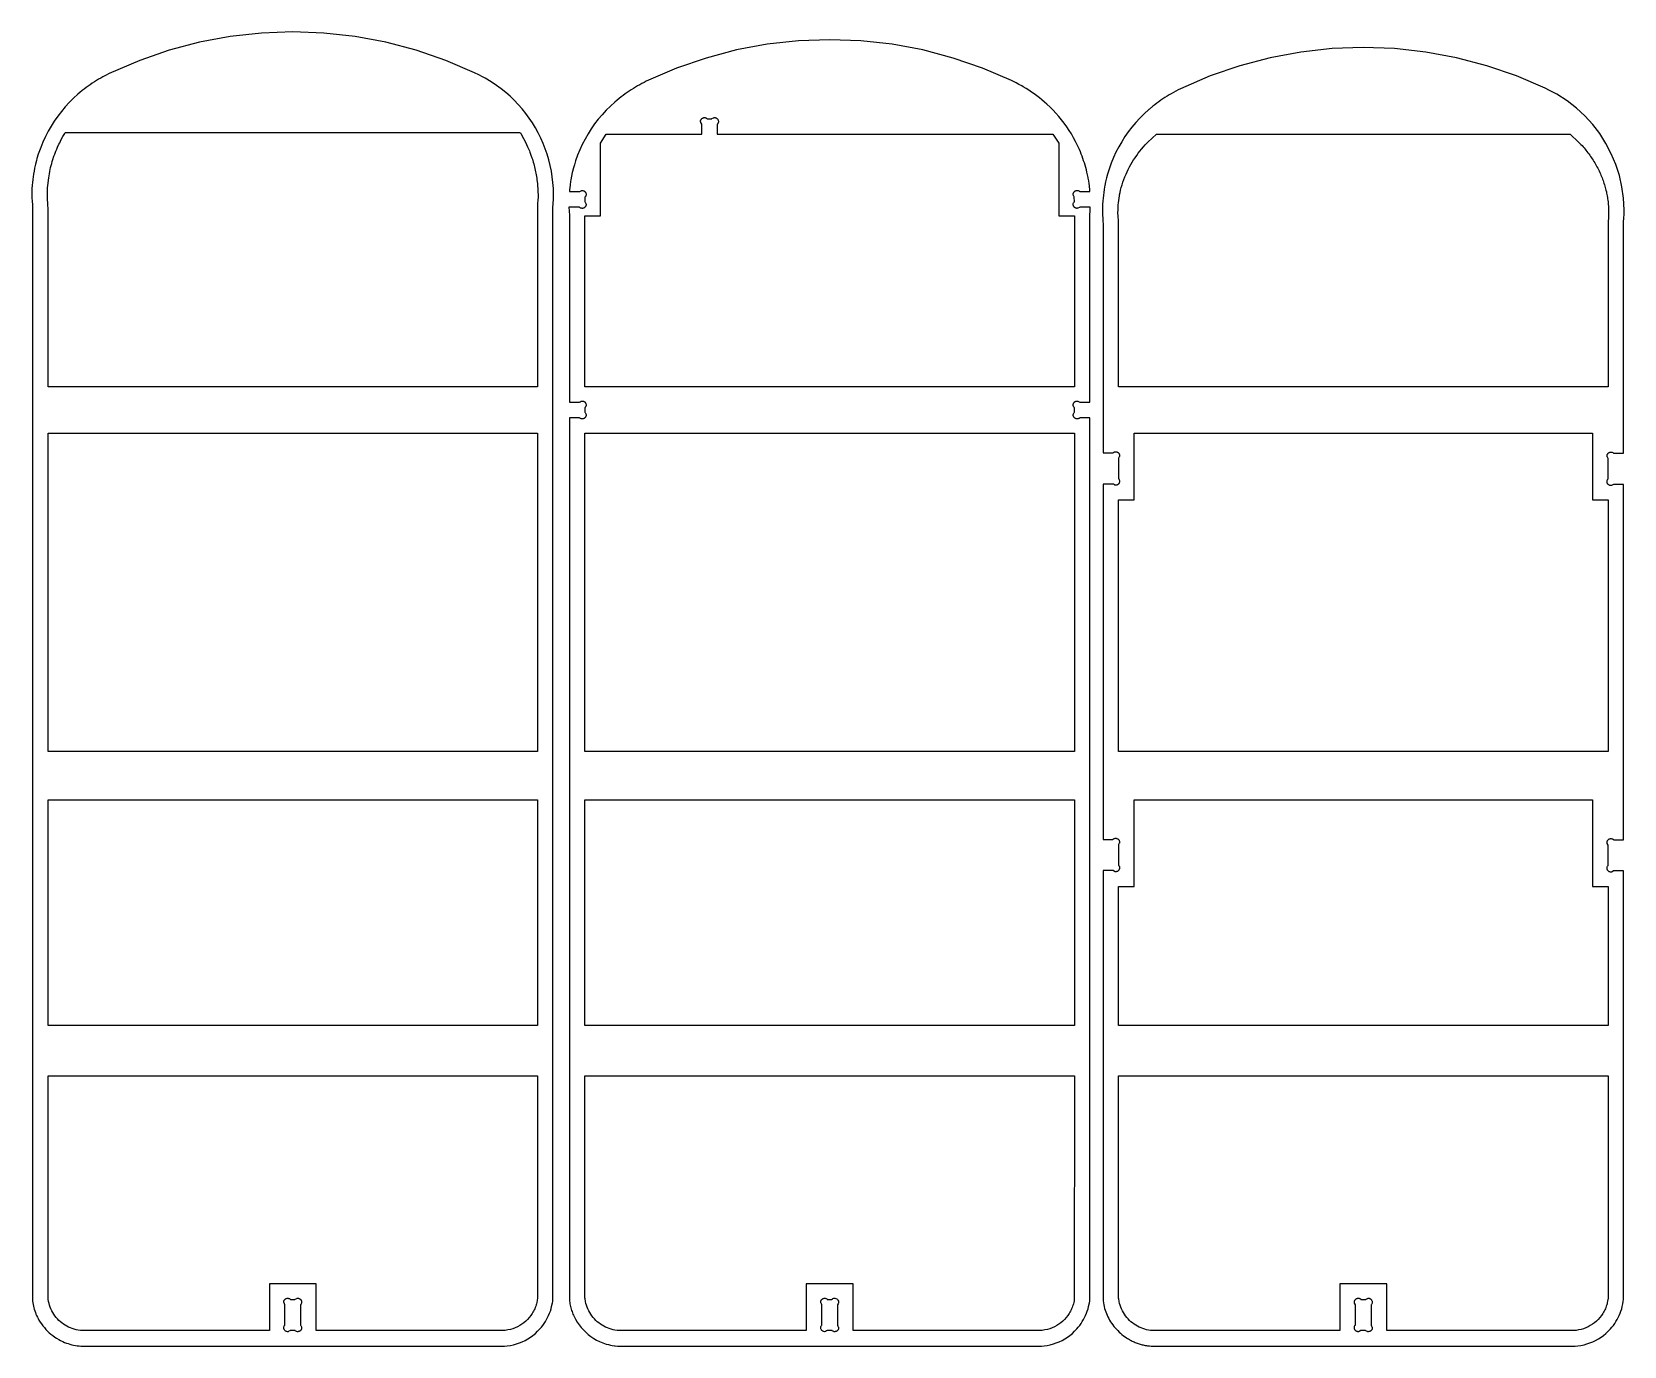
# Model space of a CAD drawing. Extents: x -690 to 337, y -358 to 474.
# Drawn here: x 31.6 to 337.5, y -358.2 to -105.9 of the extents above; entities that cross this region are included whole.
import ezdxf

# ---------------------------------------------------------------- set-up
doc = ezdxf.new("R2010")
doc.units = 0
doc.layers.add('SECTIONCUTEDGES', color=18, linetype='CONTINUOUS')

msp = doc.modelspace()

# ---------------------------------------------------------------- linework, layer by layer
at = {"layer": 'SECTIONCUTEDGES'}
for points in [[(36.35, -356.74), (36.74, -356.97), (37.06, -357.14), (37.22, -357.22), (37.54, -357.38), (37.88, -357.52), (38.21, -357.65), (38.56, -357.77), (38.9, -357.88), (39.24, -357.97), (39.59, -358.05), (39.94, -358.12), (40.29, -358.17), (40.65, -358.21), (41.02, -358.24), (122.38, -358.24), (122.91, -358.2), (123.51, -358.11), (124.1, -357.99), (124.68, -357.83), (125.24, -357.64), (125.8, -357.41), (126.34, -357.15), (126.87, -356.86), (127.37, -356.53), (127.86, -356.18), (128.32, -355.8), (128.76, -355.39), (129.17, -354.95), (129.47, -354.61), (129.74, -354.26), (130, -353.9), (130.24, -353.52), (130.47, -353.14), (130.68, -352.74), (130.87, -352.34), (131.05, -351.93), (131.2, -351.51), (131.34, -351.08), (131.45, -350.65), (131.61, -349.92), (131.65, -349.68), (131.7, -349.22), (131.7, -139.58), (131.73, -138.92), (131.8, -137.92), (131.82, -137.36), (131.81, -137.03), (131.78, -135.92), (131.7, -134.81), (131.57, -133.7), (131.39, -132.6), (131.16, -131.51), (130.89, -130.43), (130.58, -129.37), (130.21, -128.32), (129.81, -127.28), (129.35, -126.26), (128.86, -125.27), (128.32, -124.29), (127.74, -123.34), (127.12, -122.42), (126.46, -121.52), (125.77, -120.65), (125.03, -119.82), (124.26, -119.01), (123.46, -118.24), (122.63, -117.51), (121.76, -116.81), (120.87, -116.15), (119.81, -115.44), (118.66, -114.75), (118.18, -114.49), (117.46, -114.12), (116.62, -113.72), (111.1, -111.35), (105.41, -109.39), (99.6, -107.86), (93.69, -106.75), (87.71, -106.09), (81.7, -105.87), (75.69, -106.09), (69.71, -106.75), (63.8, -107.86), (57.99, -109.39), (52.3, -111.35), (46.44, -113.88), (45.75, -114.23), (45.22, -114.51), (44.81, -114.74), (44.4, -114.98), (43.99, -115.23), (43.59, -115.49), (43.19, -115.75), (42.8, -116.01), (42.41, -116.29), (42.02, -116.57), (41.65, -116.86), (41.27, -117.15), (40.81, -117.53), (40.45, -117.83), (39.57, -118.63), (38.76, -119.44), (37.98, -120.28), (37.25, -121.15), (36.55, -122.06), (35.89, -123), (35.28, -123.97), (34.71, -124.96), (34.19, -125.98), (33.71, -127.02), (33.28, -128.08), (32.83, -129.33), (32.57, -130.21), (32.47, -130.57), (32.29, -131.29), (32.12, -132.02), (32, -132.65), (31.91, -133.18), (31.83, -133.71), (31.76, -134.25), (31.7, -134.78), (31.66, -135.32), (31.61, -136), (31.6, -136.42), (31.58, -137.11), (31.6, -137.76), (31.63, -138.37), (31.68, -139.08), (31.7, -139.7), (31.7, -349.22), (31.71, -349.42), (31.74, -349.6), (31.78, -349.92), (31.83, -350.24), (31.9, -350.55), (31.97, -350.86), (32.06, -351.17), (32.16, -351.48), (32.26, -351.78), (32.38, -352.08), (32.51, -352.37), (32.65, -352.66), (32.79, -352.95), (32.95, -353.23), (33.18, -353.61), (33.44, -353.98), (33.7, -354.34), (33.99, -354.69), (34.28, -355.03), (34.6, -355.35), (34.92, -355.66), (35.26, -355.95), (35.61, -356.23), (35.98, -356.49)], [(140.09, -357.08), (140.67, -357.36), (141.61, -357.73), (141.92, -357.84), (142.36, -357.96), (142.75, -358.05), (143.09, -358.12), (143.55, -358.19), (143.66, -358.2), (144.11, -358.24), (144.18, -358.24), (225.53, -358.24), (226.07, -358.2), (226.66, -358.11), (227.25, -357.99), (227.83, -357.83), (228.4, -357.64), (228.96, -357.41), (229.5, -357.15), (230.02, -356.86), (230.53, -356.53), (231.01, -356.18), (231.48, -355.8), (231.92, -355.39), (232.33, -354.95), (232.62, -354.61), (232.9, -354.26), (233.16, -353.9), (233.4, -353.52), (233.63, -353.14), (233.84, -352.74), (234.03, -352.34), (234.2, -351.93), (234.36, -351.51), (234.49, -351.08), (234.61, -350.65), (234.77, -349.92), (234.81, -349.62), (234.85, -349.29), (234.86, -349.22), (234.86, -179.97), (234.86, -179.97), (232.92, -179.97), (232.91, -179.98), (232.89, -180), (232.84, -180.04), (232.77, -180.09), (232.74, -180.11), (232.67, -180.14), (232.59, -180.16), (232.55, -180.17), (232.47, -180.19), (232.39, -180.19), (232.35, -180.19), (232.27, -180.17), (232.19, -180.16), (232.11, -180.13), (232.03, -180.09), (232, -180.07), (231.92, -180.01), (231.88, -179.98), (231.84, -179.94), (231.81, -179.89), (231.77, -179.85), (231.74, -179.8), (231.72, -179.75), (231.7, -179.7), (231.68, -179.65), (231.66, -179.6), (231.65, -179.54), (231.65, -179.49), (231.65, -179.44), (231.65, -179.36), (231.66, -179.34), (231.68, -179.26), (231.72, -179.19), (231.85, -178.95), (231.87, -178.91), (231.87, -178.03), (231.85, -178.01), (231.84, -178), (231.79, -177.94), (231.76, -177.91), (231.73, -177.84), (231.71, -177.81), (231.68, -177.72), (231.66, -177.65), (231.65, -177.54), (231.65, -177.43), (231.66, -177.36), (231.68, -177.29), (231.7, -177.22), (231.73, -177.16), (231.77, -177.1), (231.81, -177.04), (231.86, -176.99), (231.91, -176.94), (231.96, -176.89), (232.02, -176.85), (232.09, -176.82), (232.15, -176.79), (232.26, -176.77), (232.29, -176.76), (232.36, -176.76), (232.43, -176.76), (232.5, -176.78), (232.56, -176.8), (232.82, -176.93), (232.92, -176.97), (234.86, -176.97), (234.86, -176.97), (234.86, -140.85), (234.88, -140.43), (234.93, -139.54), (232.91, -139.55), (232.84, -139.58), (232.56, -139.72), (232.5, -139.74), (232.43, -139.75), (232.39, -139.76), (232.32, -139.76), (232.26, -139.75), (232.15, -139.72), (232.09, -139.69), (232.03, -139.66), (231.97, -139.62), (231.91, -139.58), (231.86, -139.53), (231.81, -139.48), (231.77, -139.42), (231.73, -139.36), (231.71, -139.29), (231.68, -139.23), (231.66, -139.12), (231.65, -139.01), (231.65, -138.94), (231.67, -138.83), (231.7, -138.72), (231.72, -138.69), (231.76, -138.62), (231.81, -138.55), (231.86, -138.49), (231.87, -138.48), (231.86, -137.59), (231.83, -137.52), (231.71, -137.3), (231.67, -137.23), (231.66, -137.18), (231.65, -137.1), (231.65, -137.05), (231.66, -136.97), (231.67, -136.92), (231.68, -136.86), (231.7, -136.81), (231.72, -136.76), (231.74, -136.71), (231.77, -136.66), (231.81, -136.62), (231.84, -136.58), (231.88, -136.54), (231.92, -136.5), (231.96, -136.47), (232.03, -136.42), (232.07, -136.4), (232.15, -136.37), (232.23, -136.35), (232.31, -136.33), (232.39, -136.33), (232.47, -136.33), (232.55, -136.34), (232.63, -136.36), (232.7, -136.39), (232.77, -136.43), (232.84, -136.47), (232.91, -136.54), (232.93, -136.55), (234.85, -136.55), (234.83, -136.26), (234.75, -135.41), (234.69, -134.99), (234.62, -134.5), (234.54, -133.98), (234.51, -133.81), (234.4, -133.3), (234.28, -132.79), (234.17, -132.35), (234.05, -131.91), (233.93, -131.47), (233.79, -131.04), (233.65, -130.61), (233.5, -130.18), (233.35, -129.75), (233.19, -129.33), (233.02, -128.91), (232.84, -128.49), (232.65, -128.07), (232.46, -127.66), (232.1, -126.92), (231.71, -126.19), (231.29, -125.48), (230.86, -124.78), (230.4, -124.09), (229.91, -123.42), (229.41, -122.76), (228.89, -122.12), (228.34, -121.5), (227.78, -120.9), (227.19, -120.32), (226.59, -119.75), (226.12, -119.34), (225.64, -118.93), (225.15, -118.54), (224.66, -118.16), (224.15, -117.79), (223.64, -117.43), (223.12, -117.08), (222.59, -116.74), (222.05, -116.42), (221.78, -116.26), (221.23, -115.95), (220.67, -115.66), (219.78, -115.21), (214.25, -112.84), (208.57, -110.89), (202.75, -109.35), (196.84, -108.25), (190.86, -107.59), (184.86, -107.37), (178.85, -107.59), (172.87, -108.25), (166.96, -109.35), (161.14, -110.89), (155.46, -112.84), (149.63, -115.36), (149.19, -115.57), (148.8, -115.78), (148.38, -116.01), (147.96, -116.24), (147.55, -116.48), (147.15, -116.73), (146.74, -116.98), (146.35, -117.24), (145.95, -117.51), (145.56, -117.79), (145.18, -118.07), (144.8, -118.35), (144.43, -118.65), (144.03, -118.97), (143.57, -119.36), (142.73, -120.13), (141.91, -120.93), (141.14, -121.78), (140.4, -122.65), (139.7, -123.56), (139.05, -124.5), (138.44, -125.46), (137.87, -126.46), (137.34, -127.47), (136.86, -128.51), (136.43, -129.57), (136.05, -130.65), (135.81, -131.4), (135.64, -132), (135.46, -132.7), (135.42, -132.87), (135.26, -133.57), (135.12, -134.3), (135.09, -134.53), (134.98, -135.33), (134.89, -136.18), (134.86, -136.55), (136.83, -136.53), (137.15, -136.37), (137.21, -136.35), (137.28, -136.33), (137.35, -136.33), (137.39, -136.33), (137.46, -136.34), (137.56, -136.37), (137.62, -136.39), (137.69, -136.43), (137.75, -136.47), (137.8, -136.51), (137.85, -136.56), (137.9, -136.61), (137.94, -136.67), (137.98, -136.73), (138.01, -136.8), (138.03, -136.86), (138.05, -136.97), (138.06, -137.01), (138.06, -137.12), (138.05, -137.23), (138.03, -137.3), (137.99, -137.4), (137.91, -137.53), (137.85, -137.59), (137.84, -137.61), (137.85, -138.49), (137.88, -138.57), (138.02, -138.81), (138.04, -138.88), (138.06, -138.96), (138.06, -139.04), (138.06, -139.12), (138.05, -139.17), (138.03, -139.22), (138.01, -139.28), (137.99, -139.33), (137.97, -139.38), (137.94, -139.42), (137.91, -139.47), (137.87, -139.51), (137.83, -139.55), (137.79, -139.59), (137.75, -139.62), (137.68, -139.66), (137.6, -139.7), (137.53, -139.73), (137.45, -139.75), (137.36, -139.76), (137.28, -139.76), (137.2, -139.75), (137.12, -139.74), (137.08, -139.73), (137.01, -139.7), (136.94, -139.66), (136.87, -139.62), (136.83, -139.59), (136.81, -139.56), (136.79, -139.54), (134.78, -139.54), (134.85, -141.05), (134.85, -141.19), (134.85, -176.97), (136.79, -176.97), (136.81, -176.97), (136.92, -176.92), (137.15, -176.8), (137.22, -176.78), (137.29, -176.76), (137.32, -176.76), (137.39, -176.76), (137.46, -176.77), (137.56, -176.79), (137.63, -176.82), (137.69, -176.85), (137.75, -176.89), (137.81, -176.94), (137.86, -176.99), (137.9, -177.04), (137.94, -177.1), (137.98, -177.16), (138.01, -177.22), (138.03, -177.29), (138.06, -177.4), (138.06, -177.47), (138.06, -177.58), (138.05, -177.65), (138.02, -177.76), (138.01, -177.79), (137.98, -177.86), (137.96, -177.89), (137.89, -177.99), (137.86, -178.01), (137.85, -178.03), (137.85, -178.92), (137.88, -178.99), (138.02, -179.24), (138.04, -179.29), (138.06, -179.36), (138.07, -179.41), (138.07, -179.46), (138.06, -179.54), (138.05, -179.6), (138.04, -179.65), (138.02, -179.7), (138, -179.75), (137.97, -179.8), (137.94, -179.85), (137.91, -179.89), (137.87, -179.94), (137.84, -179.98), (137.79, -180.01), (137.75, -180.05), (137.68, -180.09), (137.61, -180.13), (137.53, -180.16), (137.49, -180.17), (137.41, -180.18), (137.33, -180.19), (137.29, -180.19), (137.21, -180.18), (137.13, -180.16), (137.09, -180.15), (137.01, -180.12), (136.98, -180.11), (136.91, -180.07), (136.84, -180.02), (136.81, -179.98), (136.79, -179.97), (134.85, -179.97), (134.86, -349.29), (134.89, -349.58), (134.93, -349.89), (134.97, -350.14), (135.02, -350.39), (135.07, -350.64), (135.14, -350.88), (135.2, -351.13), (135.28, -351.37), (135.36, -351.61), (135.45, -351.85), (135.54, -352.09), (135.64, -352.32), (135.75, -352.55), (136.01, -353.07), (136.35, -353.63), (136.71, -354.16), (137.11, -354.66), (137.54, -355.14), (138, -355.59), (138.49, -356.01), (139, -356.4), (139.53, -356.76)], [(241.91, -356.66), (242.08, -356.77), (242.26, -356.87), (242.44, -356.98), (242.62, -357.08), (242.8, -357.17), (242.98, -357.26), (243.17, -357.35), (243.36, -357.44), (243.55, -357.52), (243.74, -357.59), (243.93, -357.67), (244.13, -357.73), (244.32, -357.8), (244.51, -357.86), (244.71, -357.91), (244.91, -357.97), (245.1, -358.01), (245.3, -358.06), (245.5, -358.1), (245.7, -358.13), (245.9, -358.16), (246.1, -358.19), (246.3, -358.21), (246.65, -358.24), (328.06, -358.24), (328.59, -358.2), (329.19, -358.11), (329.78, -357.99), (330.35, -357.83), (330.92, -357.64), (331.48, -357.41), (332.02, -357.15), (332.55, -356.86), (333.05, -356.53), (333.54, -356.18), (334, -355.8), (334.44, -355.39), (334.85, -354.95), (335.15, -354.61), (335.42, -354.26), (335.68, -353.9), (335.92, -353.52), (336.15, -353.14), (336.36, -352.74), (336.55, -352.34), (336.72, -351.93), (336.88, -351.51), (337.02, -351.08), (337.13, -350.65), (337.26, -350.1), (337.33, -349.68), (337.38, -349.31), (337.38, -349.22), (337.38, -266.99), (335.48, -266.99), (335.46, -267), (335.18, -267.15), (335.13, -267.18), (335.07, -267.2), (334.98, -267.21), (334.88, -267.21), (334.85, -267.21), (334.77, -267.19), (334.69, -267.17), (334.62, -267.14), (334.56, -267.1), (334.47, -267.03), (334.43, -266.99), (334.37, -266.93), (334.32, -266.87), (334.29, -266.8), (334.26, -266.73), (334.23, -266.66), (334.22, -266.59), (334.21, -266.52), (334.21, -266.45), (334.21, -266.37), (334.22, -266.3), (334.26, -266.18), (334.31, -266.08), (334.36, -266.01), (334.41, -265.96), (334.43, -265.94), (334.43, -262.07), (334.41, -262.03), (334.25, -261.74), (334.23, -261.69), (334.21, -261.61), (334.21, -261.56), (334.2, -261.51), (334.21, -261.43), (334.22, -261.38), (334.24, -261.32), (334.25, -261.27), (334.28, -261.22), (334.3, -261.17), (334.33, -261.12), (334.36, -261.08), (334.4, -261.04), (334.44, -261), (334.48, -260.96), (334.56, -260.9), (334.63, -260.86), (334.7, -260.83), (334.78, -260.81), (334.82, -260.8), (334.9, -260.79), (334.99, -260.79), (335.03, -260.79), (335.11, -260.8), (335.18, -260.82), (335.26, -260.85), (335.33, -260.89), (335.37, -260.91), (335.44, -260.97), (335.47, -261), (335.49, -261.01), (337.38, -261.01), (337.38, -192.77), (335.48, -192.77), (335.44, -192.78), (335.18, -192.93), (335.09, -192.97), (335, -192.98), (334.88, -192.98), (334.81, -192.97), (334.77, -192.97), (334.69, -192.94), (334.66, -192.93), (334.59, -192.89), (334.52, -192.85), (334.47, -192.81), (334.43, -192.77), (334.37, -192.7), (334.32, -192.64), (334.29, -192.58), (334.26, -192.51), (334.23, -192.44), (334.22, -192.37), (334.21, -192.29), (334.21, -192.22), (334.21, -192.15), (334.22, -192.08), (334.24, -192.01), (334.28, -191.91), (334.32, -191.83), (334.37, -191.77), (334.42, -191.73), (334.42, -191.72), (334.42, -187.83), (334.41, -187.79), (334.28, -187.56), (334.24, -187.49), (334.22, -187.44), (334.21, -187.36), (334.21, -187.34), (334.21, -187.26), (334.21, -187.2), (334.22, -187.15), (334.24, -187.1), (334.25, -187.04), (334.28, -186.99), (334.3, -186.95), (334.33, -186.9), (334.36, -186.85), (334.43, -186.78), (334.48, -186.73), (334.52, -186.7), (334.59, -186.66), (334.67, -186.62), (334.7, -186.61), (334.78, -186.58), (334.86, -186.57), (334.95, -186.56), (335.03, -186.56), (335.11, -186.57), (335.15, -186.58), (335.22, -186.61), (335.3, -186.64), (335.37, -186.68), (335.43, -186.73), (335.46, -186.76), (335.47, -186.78), (335.48, -186.78), (337.38, -186.78), (337.38, -142.58), (337.39, -142.37), (337.43, -141.62), (337.48, -140.88), (337.49, -140.35), (337.49, -140.02), (337.38, -137.8), (337.07, -135.6), (336.57, -133.43), (335.89, -131.31), (335.03, -129.26), (334, -127.29), (332.8, -125.41), (331.45, -123.65), (329.94, -122.01), (328.31, -120.5), (326.55, -119.14), (324.55, -117.86), (324.17, -117.64), (323.15, -117.12), (322.3, -116.71), (316.78, -114.34), (311.09, -112.38), (305.28, -110.85), (299.37, -109.75), (293.39, -109.08), (287.38, -108.86), (281.37, -109.08), (275.39, -109.75), (269.48, -110.85), (263.67, -112.38), (257.98, -114.34), (252.23, -116.82), (251.83, -117.01), (251.38, -117.25), (250.9, -117.5), (250.49, -117.74), (250.08, -117.98), (249.67, -118.22), (249.27, -118.48), (248.87, -118.74), (248.48, -119.01), (248.09, -119.28), (247.7, -119.56), (247.33, -119.85), (246.95, -120.14), (246.29, -120.69), (246.18, -120.79), (245.25, -121.62), (244.44, -122.43), (243.66, -123.27), (242.93, -124.15), (242.23, -125.06), (241.57, -125.99), (240.96, -126.96), (240.39, -127.95), (239.86, -128.97), (239.39, -130.01), (238.95, -131.07), (238.48, -132.41), (238.25, -133.2), (238.05, -133.92), (237.88, -134.65), (237.73, -135.38), (237.68, -135.64), (237.59, -136.17), (237.51, -136.71), (237.44, -137.24), (237.38, -137.78), (237.34, -138.31), (237.29, -139), (237.28, -139.27), (237.26, -139.97), (237.27, -140.35), (237.28, -140.86), (237.3, -141.16), (237.33, -141.57), (237.37, -142.28), (237.38, -142.69), (237.38, -186.71), (239.28, -186.71), (239.3, -186.69), (239.32, -186.67), (239.36, -186.64), (239.43, -186.59), (239.5, -186.56), (239.54, -186.54), (239.61, -186.52), (239.69, -186.5), (239.77, -186.49), (239.81, -186.49), (239.89, -186.5), (239.98, -186.51), (240.05, -186.54), (240.09, -186.55), (240.17, -186.59), (240.24, -186.63), (240.28, -186.67), (240.33, -186.71), (240.4, -186.78), (240.43, -186.83), (240.46, -186.88), (240.48, -186.93), (240.5, -186.98), (240.52, -187.03), (240.54, -187.08), (240.55, -187.14), (240.55, -187.19), (240.55, -187.27), (240.55, -187.32), (240.53, -187.39), (240.5, -187.47), (240.35, -187.73), (240.33, -187.77), (240.33, -191.64), (240.34, -191.66), (240.38, -191.69), (240.4, -191.71), (240.44, -191.76), (240.47, -191.83), (240.5, -191.89), (240.53, -192.01), (240.55, -192.08), (240.55, -192.15), (240.55, -192.23), (240.54, -192.3), (240.52, -192.37), (240.5, -192.44), (240.47, -192.51), (240.43, -192.57), (240.39, -192.63), (240.33, -192.7), (240.29, -192.74), (240.2, -192.8), (240.13, -192.84), (240.1, -192.86), (240.03, -192.89), (239.95, -192.91), (239.87, -192.92), (239.8, -192.92), (239.75, -192.92), (239.65, -192.89), (239.58, -192.86), (239.38, -192.75), (239.31, -192.71), (239.28, -192.7), (237.38, -192.7), (237.38, -260.94), (239.28, -260.94), (239.28, -260.93), (239.33, -260.89), (239.39, -260.84), (239.46, -260.8), (239.54, -260.77), (239.61, -260.74), (239.69, -260.73), (239.77, -260.72), (239.81, -260.72), (239.89, -260.72), (239.98, -260.74), (240.05, -260.76), (240.13, -260.8), (240.2, -260.84), (240.28, -260.89), (240.33, -260.94), (240.4, -261.01), (240.43, -261.06), (240.46, -261.1), (240.48, -261.15), (240.5, -261.2), (240.52, -261.25), (240.54, -261.31), (240.55, -261.36), (240.55, -261.44), (240.55, -261.52), (240.54, -261.57), (240.52, -261.64), (240.5, -261.69), (240.37, -261.91), (240.34, -261.97), (240.33, -262), (240.33, -265.87), (240.34, -265.88), (240.37, -265.91), (240.4, -265.94), (240.44, -266), (240.51, -266.15), (240.53, -266.23), (240.55, -266.31), (240.55, -266.38), (240.55, -266.45), (240.54, -266.52), (240.52, -266.6), (240.5, -266.67), (240.47, -266.73), (240.43, -266.8), (240.39, -266.86), (240.33, -266.92), (240.29, -266.96), (240.2, -267.03), (240.13, -267.07), (240.06, -267.1), (239.99, -267.12), (239.91, -267.14), (239.83, -267.14), (239.73, -267.14), (239.63, -267.11), (239.61, -267.1), (239.32, -266.94), (239.28, -266.93), (237.38, -266.92), (237.39, -349.33), (237.41, -349.53), (237.46, -349.95), (237.52, -350.3), (237.6, -350.64), (237.69, -350.99), (237.79, -351.32), (237.9, -351.66), (238.02, -351.99), (238.16, -352.31), (238.31, -352.63), (238.47, -352.95), (238.64, -353.26), (238.83, -353.56), (239.03, -353.86), (239.24, -354.16), (239.47, -354.45), (239.7, -354.73), (239.95, -355.01), (240.2, -355.27), (240.46, -355.53), (240.73, -355.78), (241.02, -356.01), (241.3, -356.24), (241.6, -356.45)], [(137.85, -174.01), (137.85, -141.21), (140.84, -141.21), (140.84, -127.27), (141.95, -125.54), (160.27, -125.54), (160.27, -123.6), (160.27, -123.58), (160.1, -123.28), (160.08, -123.23), (160.06, -123.16), (160.05, -123.08), (160.05, -123.03), (160.06, -122.97), (160.07, -122.92), (160.09, -122.86), (160.1, -122.81), (160.13, -122.76), (160.15, -122.71), (160.18, -122.67), (160.21, -122.62), (160.25, -122.58), (160.29, -122.54), (160.33, -122.5), (160.41, -122.45), (160.48, -122.41), (160.51, -122.39), (160.59, -122.36), (160.67, -122.34), (160.75, -122.33), (160.84, -122.33), (160.92, -122.34), (161, -122.35), (161.07, -122.38), (161.15, -122.41), (161.21, -122.45), (161.29, -122.51), (161.31, -122.53), (161.33, -122.55), (162.22, -122.55), (162.25, -122.53), (162.54, -122.37), (162.61, -122.35), (162.69, -122.33), (162.74, -122.33), (162.79, -122.33), (162.84, -122.34), (162.9, -122.35), (162.95, -122.36), (163, -122.38), (163.05, -122.4), (163.1, -122.43), (163.15, -122.45), (163.2, -122.49), (163.24, -122.52), (163.28, -122.56), (163.31, -122.6), (163.37, -122.68), (163.41, -122.75), (163.44, -122.83), (163.47, -122.91), (163.48, -122.99), (163.49, -123.03), (163.49, -123.11), (163.48, -123.19), (163.47, -123.27), (163.44, -123.35), (163.43, -123.38), (163.39, -123.45), (163.34, -123.52), (163.31, -123.56), (163.29, -123.58), (163.27, -123.61), (163.27, -125.54), (227.76, -125.54), (228.87, -127.27), (228.87, -141.21), (231.87, -141.21), (231.87, -174.02)], [(34.69, -174.01), (34.69, -139.61), (34.68, -139.31), (34.64, -138.61), (34.6, -138.21), (34.58, -137.91), (34.57, -137.31), (34.57, -136.88), (34.58, -136.45), (34.59, -136.23), (34.61, -135.8), (34.65, -135.37), (34.69, -134.94), (34.76, -134.32), (34.82, -133.92), (34.88, -133.51), (34.95, -133.11), (35.03, -132.71), (35.11, -132.32), (35.2, -131.92), (35.3, -131.52), (35.41, -131.13), (35.52, -130.74), (35.64, -130.35), (35.84, -129.76), (35.98, -129.36), (36.13, -128.97), (36.21, -128.77), (36.37, -128.38), (36.54, -127.99), (36.79, -127.45), (36.94, -127.15), (37.24, -126.56), (37.56, -125.98), (37.89, -125.38), (37.94, -125.31), (37.99, -125.25), (38.02, -125.22), (38.04, -125.22), (125.36, -125.22), (125.39, -125.23), (125.44, -125.29), (125.5, -125.37), (126.05, -126.36), (126.35, -126.93), (126.63, -127.51), (126.82, -127.92), (126.94, -128.18), (127.16, -128.71), (127.27, -128.98), (127.47, -129.52), (127.66, -130.07), (127.75, -130.34), (127.92, -130.9), (128, -131.2), (128.09, -131.5), (128.16, -131.8), (128.24, -132.11), (128.31, -132.42), (128.37, -132.72), (128.43, -133.03), (128.49, -133.34), (128.54, -133.65), (128.59, -133.96), (128.63, -134.27), (128.67, -134.58), (128.72, -135.03), (128.76, -135.49), (128.79, -135.94), (128.8, -136.17), (128.82, -136.63), (128.83, -137.08), (128.83, -137.61), (128.8, -138.21), (128.75, -138.8), (128.73, -139.2), (128.71, -139.7), (128.71, -174.01)], [(240.37, -174.01), (240.37, -142.69), (240.35, -142.14), (240.33, -141.86), (240.3, -141.58), (240.26, -141.12), (240.25, -140.66), (240.26, -139.97), (240.29, -139.33), (240.31, -139.08), (240.34, -138.73), (240.39, -138.27), (240.45, -137.83), (240.53, -137.38), (240.57, -137.15), (240.66, -136.71), (240.76, -136.27), (240.89, -135.75), (241.04, -135.23), (241.21, -134.72), (241.39, -134.21), (241.58, -133.71), (241.79, -133.22), (242, -132.74), (242.23, -132.28), (242.47, -131.81), (242.72, -131.36), (242.98, -130.91), (243.26, -130.47), (243.54, -130.03), (243.84, -129.61), (244.15, -129.19), (244.46, -128.78), (244.79, -128.37), (245.16, -127.94), (245.49, -127.58), (245.76, -127.29), (246, -127.05), (247.66, -125.54), (327.1, -125.54), (328.75, -127.04), (329.2, -127.5), (329.4, -127.72), (329.59, -127.94), (329.79, -128.16), (329.98, -128.38), (330.16, -128.61), (330.35, -128.84), (330.53, -129.08), (330.7, -129.31), (330.88, -129.55), (331.05, -129.79), (331.21, -130.03), (331.38, -130.28), (331.53, -130.53), (331.69, -130.78), (331.84, -131.03), (331.99, -131.28), (332.13, -131.54), (332.27, -131.8), (332.41, -132.06), (332.54, -132.32), (332.67, -132.58), (332.8, -132.85), (332.92, -133.11), (333.04, -133.38), (333.15, -133.64), (333.25, -133.9), (333.35, -134.16), (333.44, -134.42), (333.54, -134.69), (333.62, -134.95), (333.71, -135.22), (333.79, -135.48), (333.86, -135.75), (333.94, -136.02), (334, -136.29), (334.07, -136.56), (334.12, -136.84), (334.18, -137.11), (334.23, -137.38), (334.28, -137.66), (334.32, -137.93), (334.36, -138.21), (334.39, -138.48), (334.42, -138.76), (334.45, -139.04), (334.47, -139.31), (334.48, -139.59), (334.5, -140.02), (334.51, -140.56), (334.48, -141.26), (334.39, -142.62), (334.39, -174.01)], [(34.69, -244.06), (34.69, -182.93), (128.71, -182.93), (128.71, -244.06)], [(137.85, -244.06), (137.85, -182.93), (231.87, -182.93), (231.87, -244.06)], [(240.37, -244.06), (240.37, -195.76), (243.36, -195.76), (243.36, -182.93), (331.4, -182.93), (331.4, -195.76), (334.39, -195.76), (334.39, -244.06)], [(34.69, -296.7), (34.69, -253.31), (128.71, -253.31), (128.71, -296.7)], [(137.85, -296.7), (137.85, -253.31), (231.87, -253.31), (231.87, -296.7)], [(240.37, -296.7), (240.37, -269.99), (243.36, -269.99), (243.36, -253.31), (331.4, -253.31), (331.4, -269.99), (334.39, -269.99), (334.39, -296.7)], [(37.36, -353.8), (37.07, -353.55), (36.79, -353.3), (36.52, -353.02), (36.27, -352.73), (36.03, -352.43), (35.81, -352.12), (35.61, -351.79), (35.43, -351.46), (35.26, -351.11), (35.11, -350.76), (34.99, -350.4), (34.88, -350.03), (34.79, -349.66), (34.72, -349.25), (34.69, -348.98), (34.69, -306.36), (128.71, -306.36), (128.7, -349.09), (128.67, -349.37), (128.65, -349.47), (128.58, -349.85), (128.52, -350.1), (128.46, -350.34), (128.38, -350.59), (128.29, -350.82), (128.2, -351.06), (128.09, -351.29), (127.98, -351.51), (127.86, -351.74), (127.73, -351.95), (127.59, -352.16), (127.45, -352.37), (127.15, -352.75), (126.82, -353.11), (126.48, -353.44), (126.11, -353.75), (125.72, -354.04), (125.31, -354.29), (124.89, -354.52), (124.45, -354.72), (124, -354.89), (123.53, -355.03), (123.06, -355.14), (122.5, -355.23), (122.25, -355.25), (86.19, -355.25), (86.19, -346.27), (77.21, -346.27), (77.21, -355.25), (41.14, -355.25), (40.93, -355.23), (40.46, -355.16), (40.08, -355.09), (39.72, -354.99), (39.35, -354.88), (39, -354.75), (38.65, -354.59), (38.31, -354.42), (37.98, -354.23), (37.67, -354.02)], [(141.47, -354.42), (141.14, -354.23), (140.82, -354.02), (140.52, -353.8), (140.22, -353.55), (139.94, -353.3), (139.68, -353.02), (139.42, -352.73), (139.19, -352.43), (138.97, -352.12), (138.77, -351.79), (138.58, -351.46), (138.42, -351.11), (138.27, -350.76), (138.14, -350.4), (138.04, -350.03), (137.95, -349.66), (137.86, -349.15), (137.85, -348.98), (137.85, -306.36), (231.87, -306.36), (231.86, -349.08), (231.84, -349.27), (231.8, -349.53), (231.74, -349.86), (231.68, -350.1), (231.61, -350.34), (231.54, -350.59), (231.45, -350.82), (231.35, -351.06), (231.25, -351.29), (231.14, -351.51), (231.02, -351.74), (230.89, -351.95), (230.75, -352.16), (230.6, -352.37), (230.3, -352.75), (229.98, -353.11), (229.63, -353.44), (229.26, -353.75), (228.87, -354.04), (228.47, -354.29), (228.04, -354.52), (227.6, -354.72), (227.15, -354.89), (226.69, -355.03), (226.22, -355.14), (225.7, -355.22), (225.43, -355.25), (225.35, -355.25), (189.35, -355.25), (189.35, -346.27), (180.37, -346.27), (180.37, -355.25), (144.29, -355.25), (144.01, -355.22), (143.61, -355.16), (143.24, -355.09), (142.87, -354.99), (142.51, -354.88), (142.15, -354.75), (141.81, -354.59)], [(241.95, -352.73), (241.71, -352.43), (241.49, -352.12), (241.29, -351.79), (241.11, -351.46), (240.94, -351.11), (240.79, -350.76), (240.67, -350.4), (240.56, -350.03), (240.47, -349.66), (240.39, -349.18), (240.38, -349.1), (240.37, -348.98), (240.37, -306.36), (334.39, -306.36), (334.39, -349.02), (334.31, -349.61), (334.26, -349.85), (334.2, -350.1), (334.14, -350.34), (334.06, -350.59), (333.97, -350.82), (333.88, -351.06), (333.77, -351.29), (333.66, -351.51), (333.54, -351.74), (333.41, -351.95), (333.27, -352.16), (333.13, -352.37), (332.83, -352.75), (332.5, -353.11), (332.16, -353.44), (331.79, -353.75), (331.4, -354.04), (330.99, -354.29), (330.57, -354.52), (330.13, -354.72), (329.68, -354.89), (329.21, -355.03), (328.74, -355.14), (328.27, -355.21), (327.92, -355.25), (291.87, -355.25), (291.87, -346.27), (282.89, -346.27), (282.89, -355.25), (246.79, -355.25), (246.51, -355.22), (246.14, -355.16), (245.76, -355.09), (245.39, -354.99), (245.03, -354.88), (244.68, -354.75), (244.33, -354.59), (243.99, -354.42), (243.66, -354.23), (243.35, -354.02), (243.04, -353.8), (242.75, -353.55), (242.47, -353.3), (242.2, -353.02)], [(80.32, -355.35), (80.24, -355.28), (80.17, -355.21), (80.11, -355.14), (80.07, -355.06), (80.03, -354.98), (80, -354.9), (79.99, -354.81), (79.98, -354.72), (79.99, -354.64), (80, -354.55), (80.01, -354.51), (80.04, -354.43), (80.08, -354.35), (80.13, -354.28), (80.16, -354.24), (80.2, -354.2), (80.2, -354.2), (80.2, -350.31), (80.19, -350.29), (80.03, -349.96), (80, -349.89), (79.99, -349.83), (79.99, -349.76), (79.99, -349.69), (79.99, -349.65), (80.02, -349.55), (80.05, -349.49), (80.08, -349.42), (80.12, -349.36), (80.16, -349.31), (80.21, -349.26), (80.27, -349.21), (80.33, -349.17), (80.39, -349.13), (80.45, -349.1), (80.52, -349.08), (80.62, -349.05), (80.73, -349.05), (80.81, -349.05), (80.92, -349.07), (81.07, -349.12), (81.2, -349.21), (81.23, -349.24), (81.24, -349.25), (81.26, -349.27), (82.14, -349.27), (82.17, -349.25), (82.47, -349.09), (82.49, -349.08), (82.56, -349.06), (82.64, -349.05), (82.69, -349.04), (82.77, -349.05), (82.83, -349.06), (82.88, -349.08), (82.93, -349.09), (82.98, -349.12), (83.03, -349.14), (83.08, -349.17), (83.12, -349.2), (83.17, -349.24), (83.21, -349.28), (83.24, -349.32), (83.3, -349.4), (83.34, -349.47), (83.37, -349.54), (83.39, -349.62), (83.41, -349.7), (83.41, -349.74), (83.42, -349.83), (83.41, -349.91), (83.39, -349.99), (83.38, -350.02), (83.35, -350.1), (83.32, -350.17), (83.27, -350.24), (83.24, -350.28), (83.2, -350.32), (83.2, -350.33), (83.2, -354.21), (83.24, -354.3), (83.37, -354.56), (83.39, -354.59), (83.4, -354.66), (83.41, -354.73), (83.41, -354.8), (83.4, -354.86), (83.38, -354.97), (83.35, -355.03), (83.32, -355.1), (83.28, -355.15), (83.23, -355.21), (83.19, -355.26), (83.13, -355.31), (83.07, -355.35), (83.01, -355.39), (82.95, -355.42), (82.88, -355.44), (82.78, -355.46), (82.74, -355.47), (82.63, -355.47), (82.52, -355.46), (82.41, -355.43), (82.28, -355.36), (82.18, -355.29), (82.15, -355.26), (82.14, -355.25), (81.26, -355.25), (81.24, -355.26), (81.18, -355.29), (80.98, -355.4), (80.89, -355.44), (80.8, -355.47), (80.7, -355.47), (80.6, -355.46), (80.5, -355.43), (80.41, -355.4)], [(183.37, -355.27), (183.3, -355.18), (183.27, -355.14), (183.21, -355.05), (183.17, -354.95), (183.15, -354.84), (183.14, -354.73), (183.14, -354.64), (183.15, -354.56), (183.18, -354.48), (183.19, -354.45), (183.22, -354.38), (183.26, -354.31), (183.34, -354.22), (183.36, -354.19), (183.36, -350.33), (183.35, -350.29), (183.28, -350.15), (183.2, -349.99), (183.17, -349.93), (183.15, -349.86), (183.14, -349.79), (183.14, -349.72), (183.15, -349.65), (183.18, -349.55), (183.21, -349.49), (183.24, -349.42), (183.28, -349.36), (183.32, -349.31), (183.37, -349.26), (183.42, -349.21), (183.48, -349.17), (183.54, -349.13), (183.61, -349.1), (183.67, -349.08), (183.78, -349.05), (183.89, -349.05), (184, -349.05), (184.11, -349.08), (184.21, -349.12), (184.31, -349.17), (184.38, -349.23), (184.39, -349.25), (184.41, -349.26), (185.3, -349.26), (185.32, -349.25), (185.34, -349.22), (185.47, -349.14), (185.49, -349.12), (185.68, -349.06), (185.86, -349.05), (186.04, -349.08), (186.21, -349.15), (186.35, -349.27), (186.46, -349.41), (186.54, -349.58), (186.57, -349.76), (186.56, -349.94), (186.5, -350.12), (186.38, -350.29), (186.36, -350.31), (186.35, -350.33), (186.35, -354.2), (186.36, -354.23), (186.44, -354.39), (186.52, -354.53), (186.54, -354.59), (186.56, -354.66), (186.57, -354.73), (186.57, -354.8), (186.56, -354.86), (186.53, -354.97), (186.51, -355.03), (186.47, -355.1), (186.43, -355.15), (186.39, -355.21), (186.34, -355.26), (186.29, -355.31), (186.23, -355.35), (186.17, -355.39), (186.1, -355.42), (186.04, -355.44), (185.93, -355.46), (185.82, -355.47), (185.75, -355.47), (185.64, -355.45), (185.5, -355.4), (185.47, -355.38), (185.36, -355.31), (185.33, -355.28), (185.31, -355.26), (185.29, -355.25), (184.41, -355.25), (184.26, -355.32), (184.06, -355.43), (183.97, -355.45), (183.88, -355.47), (183.85, -355.47), (183.76, -355.46), (183.65, -355.43), (183.55, -355.39), (183.46, -355.33)], [(286.05, -355.38), (285.98, -355.34), (285.92, -355.29), (285.87, -355.24), (285.82, -355.18), (285.78, -355.12), (285.74, -355.06), (285.71, -354.99), (285.69, -354.92), (285.68, -354.85), (285.67, -354.78), (285.66, -354.71), (285.67, -354.63), (285.7, -354.48), (285.72, -354.44), (285.78, -354.31), (285.88, -354.2), (285.88, -354.19), (285.88, -350.31), (285.87, -350.29), (285.71, -350), (285.68, -349.92), (285.67, -349.85), (285.66, -349.77), (285.67, -349.69), (285.68, -349.63), (285.69, -349.58), (285.71, -349.53), (285.73, -349.48), (285.76, -349.43), (285.79, -349.38), (285.82, -349.34), (285.86, -349.3), (285.89, -349.26), (285.93, -349.22), (286.01, -349.16), (286.08, -349.12), (286.16, -349.09), (286.2, -349.08), (286.28, -349.06), (286.32, -349.05), (286.4, -349.05), (286.48, -349.05), (286.56, -349.06), (286.64, -349.08), (286.72, -349.11), (286.79, -349.15), (286.85, -349.19), (286.9, -349.23), (286.92, -349.26), (286.94, -349.27), (287.84, -349.26), (287.95, -349.21), (288.18, -349.09), (288.25, -349.07), (288.32, -349.05), (288.38, -349.05), (288.45, -349.05), (288.52, -349.06), (288.59, -349.08), (288.66, -349.11), (288.72, -349.14), (288.78, -349.18), (288.83, -349.23), (288.89, -349.28), (288.93, -349.33), (288.97, -349.39), (289.01, -349.45), (289.04, -349.51), (289.06, -349.58), (289.09, -349.69), (289.09, -349.8), (289.09, -349.91), (289.06, -350.01), (289.03, -350.1), (288.96, -350.23), (288.91, -350.29), (288.89, -350.3), (288.88, -350.33), (288.88, -354.21), (288.96, -354.39), (289.04, -354.53), (289.06, -354.59), (289.07, -354.62), (289.09, -354.69), (289.09, -354.76), (289.09, -354.83), (289.08, -354.86), (289.06, -354.97), (289.03, -355.03), (289, -355.1), (288.96, -355.15), (288.91, -355.21), (288.87, -355.26), (288.81, -355.31), (288.75, -355.35), (288.69, -355.39), (288.63, -355.42), (288.56, -355.44), (288.45, -355.46), (288.34, -355.47), (288.27, -355.47), (288.16, -355.45), (288.01, -355.39), (287.88, -355.31), (287.83, -355.26), (287.82, -355.25), (286.94, -355.25), (286.9, -355.27), (286.6, -355.43), (286.56, -355.45), (286.46, -355.47), (286.38, -355.47), (286.34, -355.47), (286.26, -355.46), (286.19, -355.44), (286.12, -355.41)]]:
    msp.add_lwpolyline(points, close=True, dxfattribs=at)

doc.saveas('drawing.dxf')
